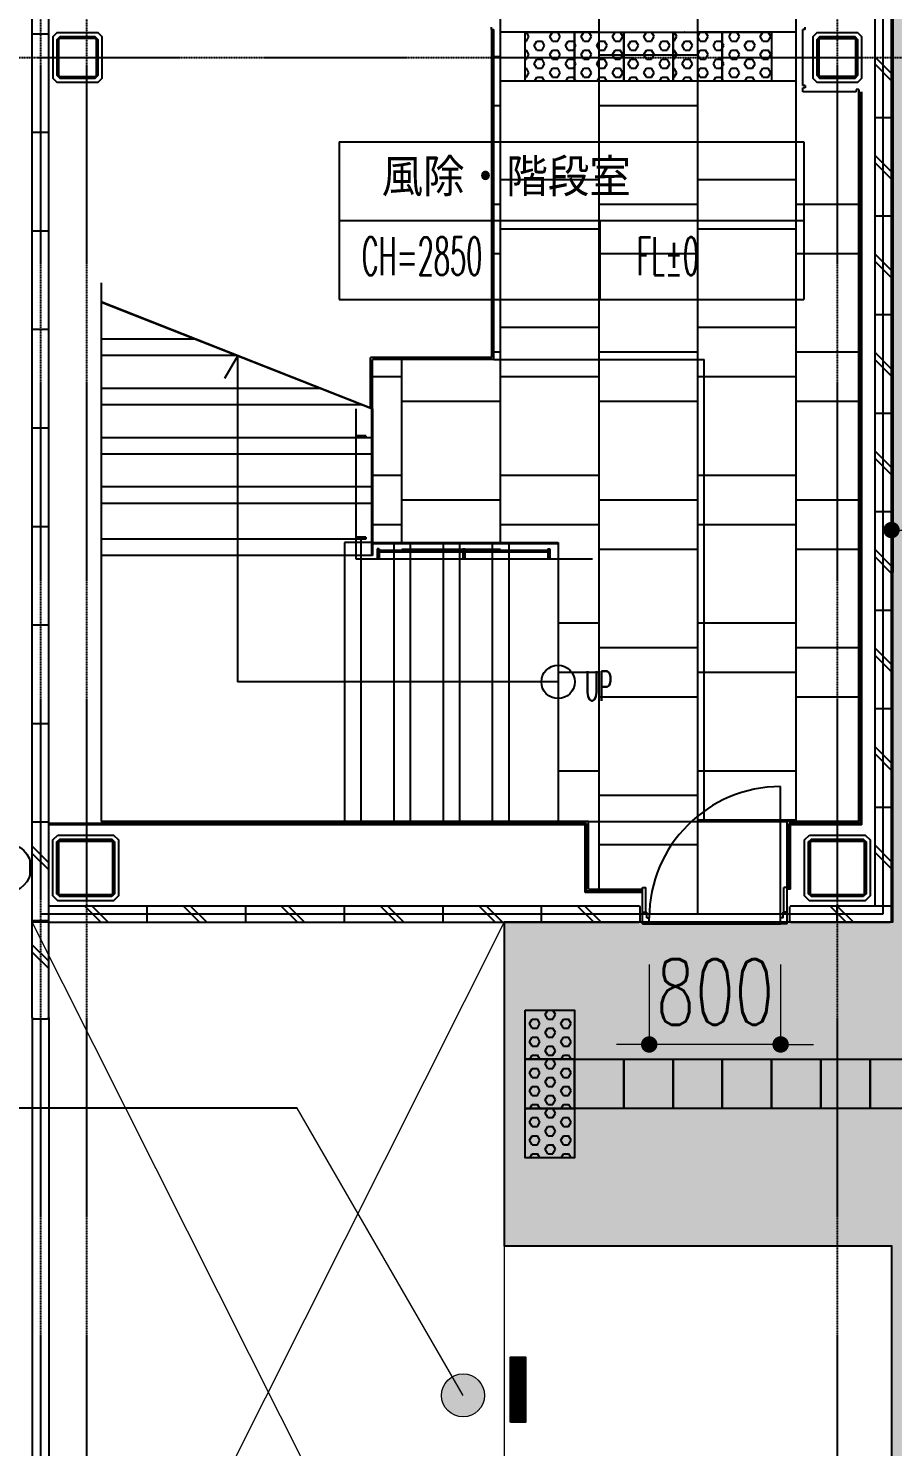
# Model space of a CAD drawing. Header units: millimetres. Extents: x 3721 to 423725, y 3529 to 115772.
# Drawn here: x 36592 to 41853, y 50034 to 58671 of the extents above; entities that cross this region are included whole.
import ezdxf

# ---------------------------------------------------------------- set-up
doc = ezdxf.new("R2010")
doc.units = ezdxf.units.MM
doc.header["$LTSCALE"] = 0.2
doc.header["$PDMODE"] = 1
doc.linetypes.add('CENTER', pattern=[50.8, 31.75, -6.35, 6.35, -6.35])
doc.layers.get('Defpoints').update_dxf_attribs({"color": 40})
for name, color, linetype in [('0-1', 7, 'Continuous'), ('20_チェッカー', 1, 'Continuous'), ('A_建築（下図）', 8, 'Continuous'), ('歩行者通路', 1, 'Continuous')]:
    doc.layers.add(name, color=color, linetype=linetype)
for name, color, linetype, lineweight, true_color in [('A_寸法', 1, 'Continuous', 9, 0xff0000), ('改修範囲', 1, 'Continuous', 9, 0xff0000), ('改修記述', 1, 'Continuous', 9, 0xff0000)]:
    doc.layers.add(name, color=color, linetype=linetype, lineweight=lineweight, true_color=true_color)
doc.layers.add('A_通芯', color=8, linetype='Continuous', plot=False)
doc.styles.add('Dim', font='simplex.shx', dxfattribs={"width": 0.7, "bigfont": 'extfont2.shx'})
doc.styles.get("Standard").update_dxf_attribs({"font": 'simplex.shx', "width": 0.8, "height": 700, "bigfont": 'extfont2.shx'})
doc.dimstyles.new('1-200', dxfattribs={"dimscale": 200, "dimtxt": 3, "dimasz": 1, "dimexe": 1, "dimexo": 1, "dimgap": 1, "dimtad": 1, "dimdec": 0, "dimtxsty": 'Dim', "dimblk": 'DOT', "dimcen": 2.5, "dimadec": 0, "dimazin": 0, "dimtfac": 1, "dimtdec": 0, "dimtix": 1, "dimtmove": 2, "dimatfit": 3, "dimldrblk": '引出線', "dimfxl": 1, "dimlwd": -1, "dimlwe": -1, "dimarcsym": 0})
pattern_1 = [(0, (-432848.567, -32144.435), (0, 54.992613), [31.75, -63.5]), (120, (-432848.567, -32144.435), (-47.625, -27.4963066), [31.75, -63.5]), (60, (-432816.817, -32144.435), (-47.625, 27.4963066), [31.75, -63.5])]
pattern_2 = [(0, (-431948.567, -32144.435), (0, 54.992613), [31.75, -63.5]), (120, (-431948.567, -32144.435), (-47.625, -27.4963066), [31.75, -63.5]), (60, (-431916.817, -32144.435), (-47.625, 27.4963066), [31.75, -63.5])]

# ---------------------------------------------------------------- blocks, each defined once
blk = doc.blocks.new('_Dot')
at = {"color": 0, "linetype": 'ByBlock', "lineweight": -2}
blk.add_line((-0.5, 0), (-1, 0), dxfattribs=at)
at = {"color": 0, "linetype": 'ByBlock', "const_width": 0.5}
blk.add_lwpolyline([(-0.25, 0, 1), (0.25, 0, 1)], format="xyb", close=True, dxfattribs=at)
blk = doc.blocks.new('*D3')
at = {"layer": 'A_寸法', "color": 0, "transparency": 16777216}
for p, q in [((41845.9, 54616.2), (41845.9, 55616)), ((43145.9, 55616), (41945.9, 55616)), ((43245.9, 54616.2), (43245.9, 55616))]:
    blk.add_line(p, q, dxfattribs=at)
at = {"layer": 'Defpoints', "color": 0, "transparency": 16777216}
for p in [(41845.9, 55616), (41845.9, 54616.2), (43245.9, 54616.2)]:
    blk.add_point(p, dxfattribs=at)
at = {"layer": 'A_寸法', "color": 0, "transparency": 16777216, "xscale": 100, "yscale": 100, "zscale": 100, "rotation": 180}
blk.add_blockref('_Dot', (41845.9, 55616), dxfattribs=at)
at = {"layer": 'A_寸法', "color": 0, "transparency": 16777216, "xscale": 100, "yscale": 100, "zscale": 100}
blk.add_blockref('_Dot', (43245.9, 55616), dxfattribs=at)
at = {"layer": 'A_寸法', "color": 0, "transparency": 16777216, "insert": (42545.9, 55936), "char_height": 400, "attachment_point": 5, "style": 'Dim'}
blk.add_mtext('1400', dxfattribs=at)
blk = doc.blocks.new('引出線')
at = {"color": 0, "linetype": 'ByBlock'}
for points in [[(0, 0), (-1.96, -0.4)], [(-1, 0), (0, 0)]]:
    blk.add_lwpolyline(points, dxfattribs=at)
blk = doc.blocks.new('*D16')
at = {"layer": 'A_寸法', "color": 0, "transparency": 16777216}
for p, q in [((40370.9, 52970.3), (40370.9, 52483.4)), ((41170.9, 52970.3), (41170.9, 52483.4)), ((40270.9, 52483.4), (40170.9, 52483.4)), ((41170.9, 52483.4), (40370.9, 52483.4)), ((41270.9, 52483.4), (41370.9, 52483.4))]:
    blk.add_line(p, q, dxfattribs=at)
at = {"layer": 'Defpoints', "color": 0, "transparency": 16777216}
for p in [(40370.9, 52970.3), (41170.9, 52970.3), (40370.9, 52483.4)]:
    blk.add_point(p, dxfattribs=at)
at = {"layer": 'A_寸法', "color": 0, "transparency": 16777216, "xscale": 100, "yscale": 100, "zscale": 100}
blk.add_blockref('_Dot', (40370.9, 52483.4), dxfattribs=at)
at = {"layer": 'A_寸法', "color": 0, "transparency": 16777216, "xscale": 100, "yscale": 100, "zscale": 100, "rotation": 180}
blk.add_blockref('_Dot', (41170.9, 52483.4), dxfattribs=at)
at = {"layer": 'A_寸法', "color": 0, "transparency": 16777216, "insert": (40770.9, 52803.4), "char_height": 400, "attachment_point": 5, "style": 'Dim'}
blk.add_mtext('800', dxfattribs=at)

msp = doc.modelspace()

# ---------------------------------------------------------------- hatches: boundary and pattern name
at = {"layer": '20_チェッカー', "transparency": 33554687}
h = msp.add_hatch(dxfattribs=at)
h.set_pattern_fill('HEX', color=256, scale=10)
h.set_pattern_definition(pattern_1)
h.paths.add_polyline_path([(39915.9, 58648.5), (39615.9, 58648.5), (39615.9, 58348.5), (39915.9, 58348.5)])
h = msp.add_hatch(dxfattribs=at)
h.set_pattern_fill('HEX', color=256, scale=10)
h.set_pattern_definition(pattern_1)
h.paths.add_polyline_path([(40215.9, 58648.5), (39915.9, 58648.5), (39915.9, 58348.5), (40215.9, 58348.5)])
h = msp.add_hatch(dxfattribs=at)
h.set_pattern_fill('HEX', color=256, scale=10)
h.set_pattern_definition(pattern_1)
h.paths.add_polyline_path([(40515.9, 58648.5), (40215.9, 58648.5), (40215.9, 58348.5), (40515.9, 58348.5)])
h = msp.add_hatch(dxfattribs=at)
h.set_pattern_fill('HEX', color=256, scale=10)
h.set_pattern_definition(pattern_2)
h.paths.add_polyline_path([(40815.9, 58648.5), (40515.9, 58648.5), (40515.9, 58348.5), (40815.9, 58348.5)])
h = msp.add_hatch(dxfattribs=at)
h.set_pattern_fill('HEX', color=256, scale=10)
h.set_pattern_definition(pattern_2)
h.paths.add_polyline_path([(41115.9, 58648.5), (40815.9, 58648.5), (40815.9, 58348.5), (41115.9, 58348.5)])
h = msp.add_hatch(dxfattribs=at)
h.set_pattern_fill('HEX', color=256, scale=10)
h.set_pattern_definition([(0, (-433448.567, -38100), (0, 54.992613), [31.75, -63.5]), (120, (-433448.567, -38100), (-47.625, -27.4963066), [31.75, -63.5]), (60, (-433416.817, -38100), (-47.625, 27.4963066), [31.75, -63.5])])
h.paths.add_polyline_path([(39915.9, 52692.9), (39615.9, 52692.9), (39615.9, 52392.9), (39915.9, 52392.9)])
h = msp.add_hatch(dxfattribs=at)
h.set_pattern_fill('HEX', color=256, scale=10)
h.set_pattern_definition([(0, (-433448.567, -38400), (0, 54.992613), [31.75, -63.5]), (120, (-433448.567, -38400), (-47.625, -27.4963066), [31.75, -63.5]), (60, (-433416.817, -38400), (-47.625, 27.4963066), [31.75, -63.5])])
h.paths.add_polyline_path([(39915.9, 52392.9), (39615.9, 52392.9), (39615.9, 52092.9), (39915.9, 52092.9)])
h = msp.add_hatch(dxfattribs=at)
h.set_pattern_fill('HEX', color=256, scale=10)
h.set_pattern_definition([(0, (-433448.567, -38700), (0, 54.992613), [31.75, -63.5]), (120, (-433448.567, -38700), (-47.625, -27.4963066), [31.75, -63.5]), (60, (-433416.817, -38700), (-47.625, 27.4963066), [31.75, -63.5])])
h.paths.add_polyline_path([(39915.9, 52092.9), (39615.9, 52092.9), (39615.9, 51792.9), (39915.9, 51792.9)])
at = {"layer": '改修範囲', "transparency": 33554687}
h = msp.add_hatch(dxfattribs=at)
h.set_pattern_fill('ANSI36', color=256, scale=70)
h.set_pattern_definition([(45, (56287.12, 0), (117.86586, 432.1748), [555.625, -111.125, 0, -111.125])])
h.paths.add_polyline_path([(44807.8, 93011), (43407.8, 93011), (43407.9, 74242.9), (39665.9, 74242.9), (39665.9, 61008.5), (41065.9, 61008.5), (41065.9, 61742.9), (41855.1, 61742.9), (41852.6, 53228.5), (39487.9, 53228.5), (39487.9, 51257.4), (41845.9, 51257.4), (41845.9, 37058.5), (43245.9, 37058.5), (43245.9, 63142.9), (41065.9, 63142.9), (41065.9, 72842.9), (44807.8, 72842.9)])
at = {"layer": '改修記述'}
h = msp.add_hatch(color=256, dxfattribs=at)
h.dxf.hatch_style = 1
h.paths.add_polyline_path([(39106.8, 50346.4, 1), (39368.7, 50346.4, 1)])
at = {"layer": '歩行者通路', "transparency": 33554687}
h = msp.add_hatch(dxfattribs=at)
h.set_pattern_fill('ANGLE', color=256, angle=90)
h.set_pattern_definition([(90, (82583.11, -24284.2815), (-6.985, 4e-16), [5.08, -1.905]), (180, (82583.11, -24284.2815), (-9e-16, -6.985), [5.08, -1.905])])
h.paths.add_polyline_path([(39526.4, 50396), (39526.4, 50182.4), (39618.6, 50182.4), (39618.6, 50488.1)])
h.paths.add_polyline_path([(39568.4, 50579.4), (39526.4, 50537.4), (39526.4, 50396), (39618.6, 50488.1), (39618.6, 50579.4)])
h.paths.add_polyline_path([(39526.4, 50579.4), (39526.4, 50537.4), (39568.4, 50579.4)], flags=17)

# ---------------------------------------------------------------- linework, layer by layer
at = {"layer": '0-1', "color": 8, "linetype": 'Continuous'}
msp.add_line((36602.9, 53520.2), (36602.9, 53596.9), dxfattribs=at)
msp.add_circle((36457.9, 53558.5), 150, dxfattribs=at)
at = {"layer": '20_チェッカー'}
for points in [[(39615.9, 58648.5), (39915.9, 58648.5), (39915.9, 58348.5), (39615.9, 58348.5)], [(39915.9, 58648.5), (40215.9, 58648.5), (40215.9, 58348.5), (39915.9, 58348.5)], [(40215.9, 58648.5), (40515.9, 58648.5), (40515.9, 58348.5), (40215.9, 58348.5)], [(40515.9, 58648.5), (40815.9, 58648.5), (40815.9, 58348.5), (40515.9, 58348.5)], [(40815.9, 58648.5), (41115.9, 58648.5), (41115.9, 58348.5), (40815.9, 58348.5)], [(39615.9, 52692.9), (39915.9, 52692.9), (39915.9, 52392.9), (39615.9, 52392.9)], [(39615.9, 52392.9), (39915.9, 52392.9), (39915.9, 52092.9), (39615.9, 52092.9)], [(39915.9, 52392.9), (40215.9, 52392.9), (40215.9, 52092.9), (39915.9, 52092.9)], [(40215.9, 52392.9), (40515.9, 52392.9), (40515.9, 52092.9), (40215.9, 52092.9)], [(40515.9, 52392.9), (40815.9, 52392.9), (40815.9, 52092.9), (40515.9, 52092.9)], [(40815.9, 52392.9), (41115.9, 52392.9), (41115.9, 52092.9), (40815.9, 52092.9)], [(41115.9, 52392.9), (41415.9, 52392.9), (41415.9, 52092.9), (41115.9, 52092.9)], [(41415.9, 52392.9), (41715.9, 52392.9), (41715.9, 52092.9), (41415.9, 52092.9)], [(41715.9, 52392.9), (42015.9, 52392.9), (42015.9, 52092.9), (41715.9, 52092.9)], [(39615.9, 52092.9), (39915.9, 52092.9), (39915.9, 51792.9), (39615.9, 51792.9)]]:
    msp.add_lwpolyline(points, close=True, dxfattribs=at)
at = {"layer": 'A_建築（下図）', "linetype": 'Continuous'}
for p, q in [((41795.9, 53278.5), (41795.9, 59358.5)), ((41745.9, 53328.5), (41745.9, 59320.5)), ((41845.9, 53236.5), (41845.9, 59320.5)), ((36615.9, 52646.5), (36615.9, 58858.5)), ((36715.9, 52646.5), (36715.9, 58858.5)), ((40065.9, 53428.5), (40065.9, 58828.5)), ((40665.9, 53278.5), (40665.9, 58828.5)), ((39465.9, 55541), (39465.9, 58778.5)), ((41265.9, 53841), (41265.9, 58778.5)), ((39410.9, 58663.5), (39410.9, 58678.5)), ((39410.9, 58663.5), (39425.9, 58663.5)), ((39413.4, 56667), (39413.4, 58663.5)), ((39425.9, 56654.5), (39425.9, 58663.5)), ((40065.9, 58648.5), (39465.9, 58648.5)), ((41265.9, 58648.5), (40665.9, 58648.5)), ((41305.9, 58323.5), (41305.9, 58663.5)), ((41320.9, 58663.5), (41305.9, 58663.5)), ((41320.9, 58663.5), (41320.9, 58678.5)), ((36615.9, 58638.5), (36715.9, 58638.5)), ((39465.9, 58498.5), (39425.9, 58498.5)), ((40665.9, 58507.3), (40065.9, 58507.3)), ((41745.9, 58496.5), (41845.9, 58396.5)), ((41745.9, 58452.2), (41845.9, 58352.2)), ((40065.9, 58348.5), (39465.9, 58348.5)), ((41265.9, 58348.5), (40665.9, 58348.5)), ((41320.9, 58323.5), (41305.9, 58323.5)), ((41305.9, 58283.5), (41305.9, 58308.5)), ((41320.9, 58308.5), (41305.9, 58308.5)), ((41320.9, 58323.5), (41320.9, 58308.5)), ((41645.9, 58298.5), (41630.9, 58298.5)), ((41630.9, 58298.5), (41630.9, 58283.5)), ((41645.9, 58298.5), (41645.9, 58283.5)), ((41630.9, 58283.5), (41305.9, 58283.5)), ((41645.9, 53841), (41645.9, 58283.5)), ((41657.9, 53829), (41657.9, 58283.5)), ((41665.9, 53821), (41665.9, 58283.5)), ((39465.9, 58198.5), (39425.9, 58198.5)), ((40665.9, 58198.5), (40065.9, 58198.5)), ((41745.9, 58128.5), (41845.9, 58128.5)), ((36615.9, 58038.5), (36715.9, 58038.5)), ((38483.5, 57980), (41311.4, 57980)), ((38483.5, 57980), (38483.5, 57020)), ((41311.4, 57980), (41311.4, 57020)), ((41745.9, 57896.5), (41845.9, 57796.5)), ((41745.9, 57852.2), (41845.9, 57752.2)), ((40065.9, 57748.5), (39465.9, 57748.5)), ((41265.9, 57748.5), (40665.9, 57748.5)), ((39465.9, 57598.5), (39425.9, 57598.5)), ((40665.9, 57598.5), (40065.9, 57598.5)), ((41645.9, 57598.5), (41265.9, 57598.5)), ((41745.9, 57528.5), (41845.9, 57528.5)), ((36615.9, 57438.5), (36715.9, 57438.5)), ((38483.5, 57500), (41311.4, 57500)), ((40065.9, 57448.5), (39465.9, 57448.5)), ((40070.5, 57500), (40070.5, 57020)), ((41265.9, 57448.5), (40665.9, 57448.5)), ((39465.9, 57298.5), (39425.9, 57298.5)), ((40665.9, 57298.5), (40065.9, 57298.5)), ((41645.9, 57298.5), (41265.9, 57298.5)), ((41745.9, 57296.5), (41845.9, 57196.5)), ((41745.9, 57252.2), (41845.9, 57152.2)), ((37035.9, 57121.3), (37035.9, 53841)), ((38685.9, 56353.2), (37035.9, 57004.9)), ((37041.9, 57002.5), (38685.9, 56353.2)), ((38483.5, 57020), (41311.4, 57020)), ((41745.9, 56928.5), (41845.9, 56928.5)), ((36615.9, 56838.5), (36715.9, 56838.5)), ((40065.9, 56848.5), (39465.9, 56848.5)), ((41265.9, 56848.5), (40665.9, 56848.5)), ((37862.2, 56678.5), (37035.9, 56678.5)), ((37787.7, 56541.5), (37865.9, 56677.1)), ((37863.9, 56677.9), (37863.9, 54691)), ((39413.4, 56667), (38673.4, 56667)), ((38673.4, 56353.2), (38673.4, 56667)), ((39465.9, 56698.5), (39425.9, 56698.5)), ((40665.9, 56698.5), (40065.9, 56698.5)), ((41645.9, 56698.5), (41265.9, 56698.5)), ((41745.9, 56696.5), (41845.9, 56596.5)), ((38685.9, 56353.2), (38685.9, 56654.5)), ((39425.9, 56654.5), (38685.9, 56654.5)), ((38865.9, 55541), (38865.9, 56654.5)), ((41745.9, 56652.2), (41845.9, 56552.2)), ((38865.9, 56548.5), (38685.9, 56548.5)), ((40065.9, 56548.5), (39465.9, 56548.5)), ((41265.9, 56548.5), (40665.9, 56548.5)), ((39465.9, 56398.5), (38865.9, 56398.5)), ((40665.9, 56398.5), (40065.9, 56398.5)), ((41645.9, 56398.5), (41265.9, 56398.5)), ((38621.8, 56378.5), (37035.9, 56378.5)), ((38679.9, 56353.2), (38679.9, 55461)), ((38685.9, 56353.2), (38685.9, 55461)), ((41745.9, 56328.5), (41845.9, 56328.5)), ((36615.9, 56238.5), (36715.9, 56238.5)), ((38585.9, 56190.5), (38585.9, 56178.5)), ((38645.9, 56190.5), (38585.9, 56190.5)), ((38645.9, 56178.5), (38585.9, 56178.5)), ((38645.9, 56190.5), (38645.9, 56178.5)), ((38685.9, 56078.5), (37035.9, 56078.5)), ((41745.9, 56096.5), (41845.9, 55996.5)), ((41745.9, 56052.2), (41845.9, 55952.2)), ((38865.9, 55948.5), (38685.9, 55948.5)), ((40065.9, 55948.5), (39465.9, 55948.5)), ((41265.9, 55948.5), (40665.9, 55948.5)), ((39465.9, 55798.5), (38865.9, 55798.5)), ((40665.9, 55798.5), (40065.9, 55798.5)), ((41645.9, 55798.5), (41265.9, 55798.5)), ((38685.9, 55778.5), (37035.9, 55778.5)), ((41745.9, 55728.5), (41845.9, 55728.5)), ((36615.9, 55638.5), (36715.9, 55638.5)), ((38865.9, 55648.5), (38685.9, 55648.5)), ((40065.9, 55648.5), (39465.9, 55648.5)), ((41265.9, 55648.5), (40665.9, 55648.5)), ((38585.9, 55573), (38585.9, 55561)), ((38645.9, 55573), (38585.9, 55573)), ((38645.9, 55561), (38585.9, 55561)), ((38645.9, 55573), (38645.9, 55561)), ((38685.9, 55541), (39815.9, 55541)), ((38685.9, 55535), (39815.9, 55535)), ((38915.9, 55541), (38915.9, 53841)), ((39215.9, 55541), (39215.9, 53841)), ((39515.9, 55541), (39515.9, 53841)), ((39815.9, 55541), (39815.9, 53841)), ((38685.9, 55461), (37035.9, 55461)), ((38615.9, 55461), (38615.9, 53841)), ((38727.9, 55501), (38715.9, 55501)), ((38715.9, 55501), (38715.9, 55441)), ((38727.9, 55501), (38727.9, 55441)), ((39235.9, 55491), (38727.9, 55491)), ((39235.9, 55481), (38727.9, 55481)), ((39465.9, 55498.5), (38865.9, 55498.5)), ((39235.9, 55501), (39247.9, 55501)), ((39235.9, 55501), (39235.9, 55441)), ((39247.9, 55501), (39247.9, 55441)), ((39753.9, 55491), (39247.9, 55491)), ((39753.9, 55481), (39247.9, 55481)), ((39753.9, 55501), (39765.9, 55501)), ((39753.9, 55501), (39753.9, 55441)), ((39765.9, 55501), (39765.9, 55441)), ((40665.9, 55498.5), (40065.9, 55498.5)), ((41645.9, 55498.5), (41265.9, 55498.5)), ((41745.9, 55496.5), (41845.9, 55396.5)), ((41745.9, 55452.2), (41845.9, 55352.2)), ((38727.9, 55441), (38715.9, 55441)), ((39235.9, 55441), (39247.9, 55441)), ((39753.9, 55441), (39765.9, 55441)), ((41745.9, 55128.5), (41845.9, 55128.5)), ((36615.9, 55038.5), (36715.9, 55038.5)), ((40065.9, 55048.5), (39815.9, 55048.5)), ((41265.9, 55048.5), (40665.9, 55048.5)), ((40665.9, 54898.5), (40065.9, 54898.5)), ((41645.9, 54898.5), (41265.9, 54898.5)), ((41745.9, 54896.5), (41845.9, 54796.5)), ((41745.9, 54852.2), (41845.9, 54752.2)), ((39815.9, 54691), (37863.9, 54691)), ((40065.9, 54748.5), (39815.9, 54748.5)), ((41265.9, 54748.5), (40665.9, 54748.5)), ((40665.9, 54598.5), (40065.9, 54598.5)), ((41645.9, 54598.5), (41265.9, 54598.5)), ((41745.9, 54528.5), (41845.9, 54528.5)), ((36615.9, 54438.5), (36715.9, 54438.5)), ((41745.9, 54296.5), (41845.9, 54196.5)), ((41745.9, 54252.2), (41845.9, 54152.2)), ((40065.9, 54148.5), (39815.9, 54148.5)), ((41265.9, 54148.5), (40665.9, 54148.5)), ((40665.9, 53998.5), (40065.9, 53998.5)), ((41170.9, 53253.5), (41170.9, 54053.5)), ((41745.9, 53928.5), (41845.9, 53928.5)), ((36615.9, 53838.5), (36715.9, 53838.5)), ((39988.9, 53829), (36715.9, 53829)), ((39980.9, 53821), (36715.9, 53821)), ((40000.9, 53841), (37035.9, 53841)), ((39980.9, 53408.5), (39980.9, 53821)), ((39988.9, 53416.5), (39988.9, 53829)), ((40000.9, 53428.5), (40000.9, 53841)), ((41265.9, 53848.5), (40665.9, 53848.5)), ((41645.9, 53841), (41210.9, 53841)), ((41210.9, 53430), (41210.9, 53841)), ((41665.9, 53829), (41222.9, 53829)), ((41222.9, 53430), (41222.9, 53829)), ((41665.9, 53821), (41222.9, 53821)), ((41230.9, 53430), (41230.9, 53821)), ((36615.9, 53690.3), (36715.9, 53590.3)), ((36615.9, 53645.9), (36715.9, 53545.9)), ((40665.9, 53698.5), (40065.9, 53698.5)), ((41745.9, 53696.5), (41845.9, 53596.5)), ((41745.9, 53652.2), (41845.9, 53552.2)), ((40330.9, 53408.5), (39980.9, 53408.5)), ((40330.9, 53416.5), (39988.9, 53416.5)), ((40000.9, 53428.5), (40330.9, 53428.5)), ((40330.9, 53288.5), (40330.9, 53440)), ((40330.9, 53440), (40350.9, 53440)), ((40350.9, 53288.5), (40350.9, 53440)), ((41190.9, 53288.5), (41190.9, 53440)), ((41210.9, 53440), (41190.9, 53440)), ((41210.9, 53288.5), (41210.9, 53440)), ((41230.9, 53430), (41210.9, 53430)), ((36715.9, 53328.5), (40307.9, 53328.5)), ((36933.3, 53328.5), (37033.3, 53228.5)), ((36977.6, 53328.5), (37077.6, 53228.5)), ((37315.9, 53228.5), (37315.9, 53328.5)), ((37533.3, 53328.5), (37633.3, 53228.5)), ((37577.6, 53328.5), (37677.6, 53228.5)), ((37915.9, 53228.5), (37915.9, 53328.5)), ((38129.3, 53328.5), (38229.3, 53228.5)), ((38173.6, 53328.5), (38273.6, 53228.5)), ((38515.9, 53228.5), (38515.9, 53328.5)), ((38733.3, 53328.5), (38833.3, 53228.5)), ((38777.6, 53328.5), (38877.6, 53228.5)), ((39115.9, 53228.5), (39115.9, 53328.5)), ((39333.3, 53328.5), (39433.3, 53228.5)), ((39377.6, 53328.5), (39477.6, 53228.5)), ((39715.9, 53228.5), (39715.9, 53328.5)), ((39933.3, 53328.5), (40033.3, 53228.5)), ((39977.6, 53328.5), (40077.6, 53228.5)), ((40307.9, 53328.5), (40315.9, 53320.5)), ((40315.9, 53236.5), (40315.9, 53320.5)), ((40330.9, 53218.5), (40330.9, 53288.5)), ((40330.9, 53288.5), (40355.9, 53288.5)), ((40355.9, 53253.5), (40355.9, 53288.5)), ((41185.9, 53253.5), (41185.9, 53288.5)), ((41210.9, 53288.5), (41185.9, 53288.5)), ((41210.9, 53218.5), (41210.9, 53288.5)), ((41233.9, 53328.5), (41225.9, 53320.5)), ((41225.9, 53236.5), (41225.9, 53320.5)), ((41233.9, 53328.5), (41845.9, 53328.5)), ((41469.5, 53328.5), (41569.5, 53228.5)), ((41513.8, 53328.5), (41613.8, 53228.5)), ((41515.9, 53228.5), (41515.9, 53328.5)), ((36615.9, 53238.5), (36715.9, 53238.5)), ((36715.9, 53228.5), (40307.9, 53228.5)), ((39415.9, 53228.5), (39490.9, 53228.5)), ((40315.9, 53236.5), (40307.9, 53228.5)), ((40330.9, 53218.5), (40370.9, 53218.5)), ((40355.9, 53253.5), (40370.9, 53253.5)), ((40370.9, 53218.5), (40370.9, 53253.5)), ((40370.9, 53218.5), (41170.9, 53218.5)), ((41185.9, 53253.5), (41170.9, 53253.5)), ((41170.9, 53218.5), (41170.9, 53253.5)), ((41210.9, 53218.5), (41170.9, 53218.5)), ((41225.9, 53236.5), (41233.9, 53228.5)), ((41233.9, 53228.5), (41837.9, 53228.5)), ((41845.9, 53236.5), (41837.9, 53228.5)), ((36615.9, 53090.3), (36715.9, 52990.3)), ((36615.9, 53045.9), (36715.9, 52945.9)), ((36615.9, 52646.5), (36623.9, 52638.5)), ((36623.9, 52638.5), (36707.9, 52638.5)), ((36707.9, 52638.5), (36715.9, 52646.5))]:
    msp.add_line(p, q, dxfattribs=at)
at = {"layer": 'A_建築（下図）'}
for p, q in [((37609, 56778.5), (37035.9, 56778.5)), ((39425.9, 56654.5), (40705.9, 56654.5)), ((40705.9, 53841), (40705.9, 56654.5)), ((38368.6, 56478.5), (37035.9, 56478.5)), ((38585.9, 56353.2), (38585.9, 55441)), ((38685.9, 56178.5), (37035.9, 56178.5)), ((38685.9, 55878.5), (37035.9, 55878.5)), ((38615.9, 55561), (37035.9, 55561)), ((38515.9, 55541), (38515.9, 53841)), ((38685.9, 55541), (38515.9, 55541)), ((38615.9, 55561), (38615.9, 55461)), ((38815.9, 55541), (38815.9, 53841)), ((39115.9, 55541), (39115.9, 53841)), ((39415.9, 55541), (39415.9, 53841)), ((38585.9, 55441), (40024.9, 55441)), ((40000.9, 53841), (41210.9, 53841)), ((36665.9, 53278.5), (41795.9, 53278.5)), ((36615.9, 52646.5), (36615.9, 37080.5)), ((36715.9, 52646.5), (36715.9, 43333.5))]:
    msp.add_line(p, q, dxfattribs=at)
for points in [[(36765.9, 58343.5), (37015.9, 58343.5), (37040.9, 58368.5), (37040.9, 58618.5), (37015.9, 58643.5), (36765.9, 58643.5), (36740.9, 58618.5), (36740.9, 58368.5), (36765.9, 58343.5)], [(41390.9, 58343.5), (41640.9, 58343.5), (41665.9, 58368.5), (41665.9, 58618.5), (41640.9, 58643.5), (41390.9, 58643.5), (41365.9, 58618.5), (41365.9, 58368.5), (41390.9, 58343.5)], [(36770.9, 53758.5), (37110.9, 53758.5), (37140.9, 53728.5), (37140.9, 53388.5), (37110.9, 53358.5), (36770.9, 53358.5), (36740.9, 53388.5), (36740.9, 53728.5), (36770.9, 53758.5)], [(41345.9, 53758.5), (41685.9, 53758.5), (41715.9, 53728.5), (41715.9, 53388.5), (41685.9, 53358.5), (41345.9, 53358.5), (41315.9, 53388.5), (41315.9, 53728.5), (41345.9, 53758.5)]]:
    msp.add_lwpolyline(points, close=True, dxfattribs=at)
at = {"layer": 'A_建築（下図）', "linetype": 'Continuous'}
for points in [[(36782.9, 58368.5), (36998.9, 58368.5), (37015.9, 58385.5), (37015.9, 58601.5), (36998.9, 58618.5), (36782.9, 58618.5), (36765.9, 58601.5), (36765.9, 58385.5), (36782.9, 58368.5)], [(36782.9, 58377.5), (36998.9, 58377.5), (37006.9, 58385.5), (37006.9, 58601.5), (36998.9, 58609.5), (36782.9, 58609.5), (36774.9, 58601.5), (36774.9, 58385.5), (36782.9, 58377.5)], [(41407.9, 58368.5), (41623.9, 58368.5), (41640.9, 58385.5), (41640.9, 58601.5), (41623.9, 58618.5), (41407.9, 58618.5), (41390.9, 58601.5), (41390.9, 58385.5), (41407.9, 58368.5)], [(41407.9, 58380.5), (41623.9, 58380.5), (41628.9, 58385.5), (41628.9, 58601.5), (41623.9, 58606.5), (41407.9, 58606.5), (41402.9, 58601.5), (41402.9, 58385.5), (41407.9, 58380.5)], [(37098.9, 53383.5), (36782.9, 53383.5), (36765.9, 53400.5), (36765.9, 53716.5), (36782.9, 53733.5), (37098.9, 53733.5), (37115.9, 53716.5), (37115.9, 53400.5), (37098.9, 53383.5)], [(37098.9, 53395.5), (36782.9, 53395.5), (36777.9, 53400.5), (36777.9, 53716.5), (36782.9, 53721.5), (37098.9, 53721.5), (37103.9, 53716.5), (37103.9, 53400.5), (37098.9, 53395.5)], [(41673.9, 53383.5), (41357.9, 53383.5), (41340.9, 53400.5), (41340.9, 53716.5), (41357.9, 53733.5), (41673.9, 53733.5), (41690.9, 53716.5), (41690.9, 53400.5), (41673.9, 53383.5)], [(41673.9, 53395.5), (41357.9, 53395.5), (41352.9, 53400.5), (41352.9, 53716.5), (41357.9, 53721.5), (41673.9, 53721.5), (41678.9, 53716.5), (41678.9, 53400.5), (41673.9, 53395.5)]]:
    msp.add_lwpolyline(points, close=True, dxfattribs=at)
msp.add_circle((39815.9, 54691), 101.6, dxfattribs=at)
msp.add_arc((41170.9, 53253.5), 800, 90, 180, dxfattribs=at)
at = {"layer": 'A_通芯', "color": 8, "linetype": 'CENTER'}
for p, q in [((36665.9, 63091.8), (36665.9, 30053.6)), ((36945.9, 63091.8), (36945.9, 30053.6)), ((41515.9, 63091.8), (41515.9, 30053.6)), ((31464, 58493.5), (105471.4, 58493.5))]:
    msp.add_line(p, q, dxfattribs=at)
at = {"layer": '改修範囲'}
for p, q in [((39487.9, 53228.5), (36615.9, 47508.5)), ((39487.9, 47508.5), (36615.9, 53228.5)), ((39487.9, 51257.4), (39487.9, 53228.5)), ((39487.9, 53228.5), (41852.6, 53228.5)), ((39487.9, 51257.4), (41851.6, 51257.4))]:
    msp.add_line(p, q, dxfattribs=at)
msp.add_lwpolyline([(36615.9, 53228.5), (39487.9, 53228.5), (39487.9, 47508.5), (36615.9, 47508.5)], close=True, dxfattribs=at)
at = {"layer": '改修記述'}
msp.add_line((39237.8, 50346.4), (38227.4, 52096.4), dxfattribs=at)
msp.add_circle((39237.8, 50346.4), 130.9, dxfattribs=at)
at = {"layer": '歩行者通路'}
msp.add_line((38227.4, 52096.4), (17721.7, 52096.4), dxfattribs=at)
msp.add_lwpolyline([(43407.8, 93011), (43407.9, 74242.9), (39665.9, 74242.9), (39665.9, 61008.5), (41065.9, 61008.5), (41065.9, 61742.9), (41855.1, 61742.9), (41852.6, 53228.5), (39487.9, 53228.5), (39487.9, 51257.4), (41845.9, 51257.4), (41845.9, 37058.5), (43245.9, 37058.5), (43245.9, 63142.9), (41065.9, 63142.9), (41065.9, 72842.9), (44807.8, 72842.9), (44807.8, 93011), (43407.8, 93011)], dxfattribs=at)
msp.add_lwpolyline([(39526.4, 50182.4), (39526.4, 50579.4), (39618.6, 50579.4), (39618.6, 50182.4)], close=True, dxfattribs=at)

# ---------------------------------------------------------------- texts
at = {"layer": 'A_建築（下図）'}
msp.add_text('風除・階段室', height=230, dxfattribs=at).set_placement((38741.7, 57648.7))
at = {"layer": 'A_建築（下図）', "width": 0.5}
for s, height, p in [('CH=2850', 230, (38621.1, 57168.7)), ('FL±0', 230, (40294.6, 57168.7)), ('UP', 180, (39980.2, 54576))]:
    msp.add_text(s, height=height, dxfattribs=at).set_placement(p)

# ---------------------------------------------------------------- dimensions: what is measured, and where the dimension line sits
at = {"layer": 'A_寸法'}
for base, p1, p2, picture, middle in [((41845.9, 55616), (43245.9, 54616.2), (41845.9, 54616.2), '*D3', (42545.9, 55936)), ((40370.9, 52483.4), (41170.9, 52970.3), (40370.9, 52970.3), '*D16', (40770.9, 52803.4))]:
    dim = msp.add_linear_dim(base=base, p1=p1, p2=p2, angle=180, dimstyle='1-200', override={"dimtxt": 2, "dimasz": 0.5, "dimexe": 0, "dimexo": 0, "dimgap": 0.6}, dxfattribs=at)
    dim.commit()
    dim.dimension.update_dxf_attribs({"geometry": picture, "text_midpoint": middle})

doc.saveas('drawing.dxf')
